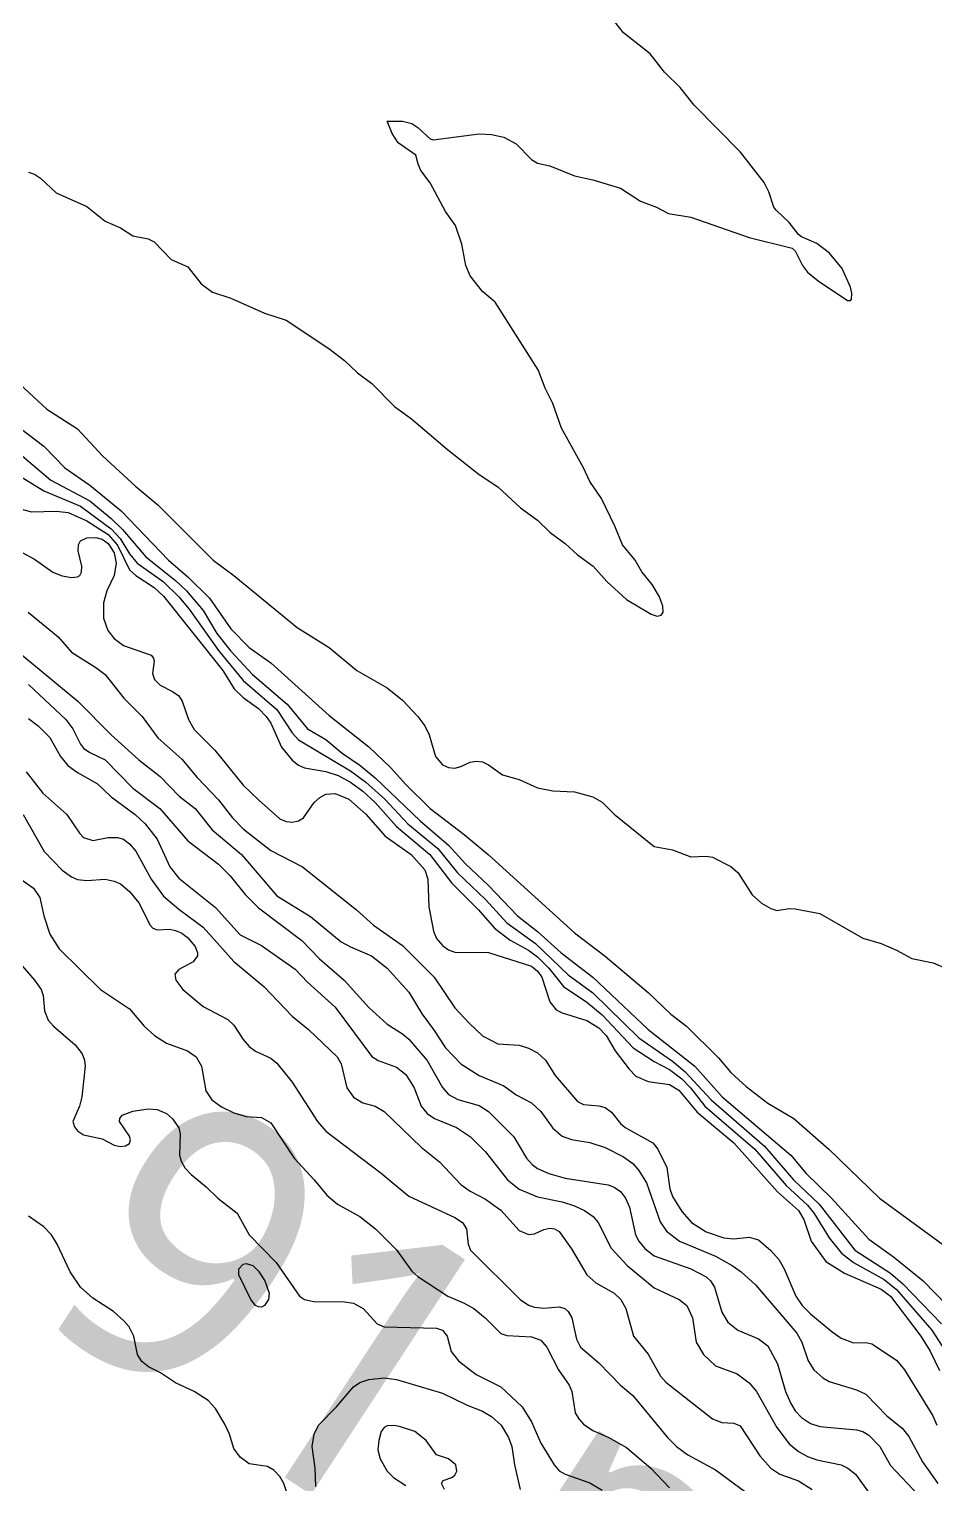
# Model space of a CAD drawing. Extents: x 474277 to 475042, y 254928 to 255625.
# Drawn here: x 474534.89 to 474557.56, y 255161.73 to 255198.12 of the extents above; entities that cross this region are included whole.
import ezdxf

# ---------------------------------------------------------------- set-up
doc = ezdxf.new("R2010")
doc.units = 0
doc.header["$MEASUREMENT"] = 0
doc.layers.add('BaseMapV2_DTM_export_MonNov09090547073261 — entities', color=1, linetype='CONTINUOUS')
doc.styles.get("Standard").update_dxf_attribs({"font": 'romans.shx'})

msp = doc.modelspace()

# ---------------------------------------------------------------- linework, layer by layer
at = {"layer": 'BaseMapV2_DTM_export_MonNov09090547073261 — entities', "color": 15, "linetype": 'Continuous', "true_color": 0xb7484b}
for points in [[(474534.876, 255194.54, 87.25), (474535.029, 255194.492, 87.25), (474535.182, 255194.392, 87.25), (474535.566, 255194.024, 87.25), (474536.333, 255193.681, 87.25), (474536.793, 255193.318, 87.25), (474537.176, 255193.154, 87.25), (474537.483, 255192.95, 87.25), (474537.866, 255192.874, 87.25), (474538.019, 255192.802, 87.25), (474538.447, 255192.362, 87.25), (474538.863, 255192.174, 87.25), (474539.197, 255191.748, 87.25), (474539.476, 255191.539, 87.25), (474539.936, 255191.395, 87.25), (474540.78, 255191.014, 87.25), (474541.316, 255190.844, 87.25), (474542.388, 255190.138, 87.25), (474542.78, 255189.831, 87.25), (474543.105, 255189.525, 87.25), (474543.463, 255189.257, 87.25), (474544.023, 255188.681, 87.25), (474544.45, 255188.374, 87.25), (474545.355, 255187.608, 87.25), (474546.147, 255186.984, 87.25), (474546.607, 255186.677, 87.25), (474547.178, 255186.151, 87.25), (474547.601, 255185.844, 87.25), (474547.921, 255185.537, 87.25), (474548.294, 255185.263, 87.25), (474548.601, 255184.975, 87.25), (474548.989, 255184.694, 87.25), (474549.333, 255184.311, 87.25), (474549.828, 255183.864, 87.25), (474550.441, 255183.494, 87.25), (474550.594, 255183.445, 87.25), (474550.69, 255183.467, 87.25), (474550.74, 255183.544, 87.25), (474550.731, 255183.697, 87.25), (474550.654, 255183.927, 87.25), (474550.47, 255184.234, 87.25), (474550.211, 255184.555, 87.25), (474550.04, 255184.847, 87.25), (474549.725, 255185.231, 87.25), (474549.537, 255185.691, 87.25), (474549.198, 255186.381, 87.25), (474548.907, 255186.812, 87.25), (474548.754, 255187.148, 87.25), (474548.2, 255188.144, 87.25), (474547.988, 255188.758, 87.25), (474547.794, 255189.141, 87.25), (474547.618, 255189.601, 87.25), (474546.541, 255191.288, 87.25), (474546.224, 255191.558, 87.25), (474545.917, 255191.951, 87.25), (474545.81, 255192.208, 87.25), (474545.71, 255192.745, 87.25), (474545.553, 255193.205, 87.25), (474545.304, 255193.562, 87.25), (474544.92, 255194.271, 87.25), (474544.686, 255194.585, 87.25), (474544.616, 255194.739, 87.25), (474544.563, 255194.969, 87.25), (474544.118, 255195.275, 87.25), (474543.969, 255195.505, 87.25), (474543.844, 255195.812, 87.25), (474544.23, 255195.814, 87.25), (474544.46, 255195.758, 87.25), (474544.614, 255195.656, 87.25), (474544.92, 255195.374, 87.25), (474544.997, 255195.347, 87.25), (474546.147, 255195.496, 87.25), (474546.454, 255195.485, 87.25), (474546.761, 255195.415, 87.25), (474547.067, 255195.246, 87.25), (474547.451, 255194.856, 87.25), (474547.604, 255194.769, 87.25), (474547.911, 255194.696, 87.25), (474548.524, 255194.453, 87.25), (474548.984, 255194.352, 87.25), (474549.674, 255194.141, 87.25), (474550.173, 255193.818, 87.25), (474550.575, 255193.665, 87.25), (474550.879, 255193.512, 87.25), (474551.438, 255193.417, 87.25), (474552.895, 255192.911, 87.25), (474553.968, 255192.64, 87.25), (474554.045, 255192.578, 87.25), (474554.224, 255192.208, 87.25), (474554.351, 255192.039, 87.25), (474554.614, 255191.825, 87.25), (474555.348, 255191.333, 87.25), (474555.425, 255191.332, 87.25), (474555.448, 255191.365, 87.25), (474555.461, 255191.518, 87.25), (474555.425, 255191.663, 87.25), (474555.216, 255192.132, 87.25), (474554.896, 255192.515, 87.25), (474554.581, 255192.755, 87.25), (474554.198, 255192.922, 87.25), (474554.121, 255192.982, 87.25), (474553.891, 255193.285, 87.25), (474553.563, 255193.588, 87.25), (474553.508, 255193.669, 87.25), (474553.384, 255194.048, 87.25), (474553.268, 255194.279, 87.25), (474552.675, 255195.045, 87.25), (474551.514, 255196.216, 87.25), (474551.167, 255196.655, 87.25), (474550.777, 255197.039, 87.25), (474550.419, 255197.499, 87.25), (474549.751, 255198.028, 87.25), (474549.291, 255198.603, 87.25)], [(474533.879, 255189.962, 87.5), (474535.336, 255188.62, 87.5), (474536.103, 255188.126, 87.5), (474536.725, 255187.454, 87.5), (474537.559, 255186.681, 87.5), (474538.11, 255186.228, 87.5), (474539.49, 255184.847, 87.5), (474540.011, 255184.464, 87.5), (474541.597, 255183.16, 87.5), (474542.39, 255182.657, 87.5), (474543.082, 255182.087, 87.5), (474543.847, 255181.65, 87.5), (474544.23, 255181.344, 87.5), (474544.612, 255180.937, 87.5), (474544.785, 255180.707, 87.5), (474544.896, 255180.477, 87.5), (474545.048, 255179.94, 87.5), (474545.227, 255179.73, 87.5), (474545.38, 255179.663, 87.5), (474545.534, 255179.642, 87.5), (474545.687, 255179.683, 87.5), (474545.917, 255179.798, 87.5), (474546.07, 255179.822, 87.5), (474546.224, 255179.802, 87.5), (474546.377, 255179.728, 87.5), (474546.723, 255179.48, 87.5), (474547.144, 255179.362, 87.5), (474547.604, 255179.152, 87.5), (474547.987, 255179.082, 87.5), (474548.524, 255179.051, 87.5), (474548.984, 255178.93, 87.5), (474549.214, 255178.795, 87.5), (474549.521, 255178.497, 87.5), (474550.518, 255177.687, 87.5), (474550.978, 255177.602, 87.5), (474551.438, 255177.432, 87.5), (474551.821, 255177.442, 87.5), (474551.974, 255177.418, 87.5), (474552.435, 255177.185, 87.5), (474552.618, 255177.026, 87.5), (474552.971, 255176.478, 87.5), (474553.201, 255176.273, 87.5), (474553.431, 255176.136, 87.5), (474553.585, 255176.09, 87.5), (474553.891, 255176.138, 87.5), (474554.045, 255176.131, 87.5), (474554.658, 255176.014, 87.5), (474555.732, 255175.396, 87.5), (474556.192, 255175.262, 87.5), (474556.575, 255175.095, 87.5), (474556.958, 255174.885, 87.5), (474557.495, 255174.776, 87.5), (474557.879, 255174.612, 87.5)], [(474534.673, 255188.144, 87.75), (474535.259, 255187.696, 87.75), (474535.784, 255187.148, 87.75), (474536.409, 255186.715, 87.75), (474537.196, 255186.074, 87.75), (474538.379, 255184.847, 87.75), (474538.863, 255184.431, 87.75), (474539.4, 255183.892, 87.75), (474539.936, 255183.124, 87.75), (474540.396, 255182.663, 87.75), (474540.933, 255182.274, 87.75), (474542.39, 255180.963, 87.75), (474543.387, 255180.175, 87.75), (474543.923, 255179.665, 87.75), (474544.307, 255179.239, 87.75), (474544.92, 255178.633, 87.75), (474545.764, 255177.99, 87.75), (474546.369, 255177.486, 87.75), (474548.524, 255175.526, 87.75), (474549.291, 255174.945, 87.75), (474550.368, 255174.036, 87.75), (474550.93, 255173.499, 87.75), (474551.323, 255173.193, 87.75), (474552.128, 255172.403, 87.75), (474552.437, 255172.042, 87.75), (474552.818, 255171.691, 87.75), (474553.355, 255171.268, 87.75), (474554.01, 255170.892, 87.75), (474554.882, 255170.126, 87.75), (474556.151, 255168.899, 87.75), (474557.821, 255167.672, 87.75)], [(474534.722, 255187.451, 88), (474535.434, 255186.841, 88), (474536.409, 255186.33, 88), (474536.946, 255185.886, 88), (474537.226, 255185.614, 88), (474537.808, 255184.924, 88), (474538.556, 255184.334, 88), (474538.831, 255184.081, 88), (474539.246, 255183.584, 88), (474539.587, 255183.007, 88), (474539.936, 255182.57, 88), (474540.473, 255181.984, 88), (474541.345, 255181.244, 88), (474541.853, 255180.632, 88), (474542.313, 255180.362, 88), (474542.721, 255180.017, 88), (474543.157, 255179.718, 88), (474543.547, 255179.403, 88), (474544.669, 255178.33, 88), (474545.38, 255177.72, 88), (474545.799, 255177.256, 88), (474546.377, 255176.715, 88), (474547.098, 255175.953, 88), (474547.604, 255175.559, 88), (474548.195, 255175.033, 88), (474548.986, 255174.419, 88), (474550.366, 255173.116, 88), (474551.535, 255172.196, 88), (474552.218, 255171.429, 88), (474553.936, 255169.972, 88), (474554.318, 255169.512, 88), (474554.949, 255168.899, 88), (474555.885, 255167.87, 88), (474556.498, 255167.427, 88), (474557.24, 255166.828, 88), (474557.839, 255166.215, 88)], [(474534.59, 255186.994, 88.25), (474535.259, 255186.573, 88.25), (474536.179, 255186.194, 88.25), (474536.946, 255185.63, 88.25), (474537.167, 255185.384, 88.25), (474537.406, 255185.002, 88.25), (474537.598, 255184.771, 88.25), (474538.24, 255184.311, 88.25), (474538.637, 255183.927, 88.25), (474538.89, 255183.621, 88.25), (474539.63, 255182.584, 88.25), (474540.243, 255181.84, 88.25), (474541.086, 255181.114, 88.25), (474541.47, 255180.53, 88.25), (474541.623, 255180.354, 88.25), (474542.927, 255179.575, 88.25), (474543.31, 255179.299, 88.25), (474543.788, 255178.867, 88.25), (474544.36, 255178.253, 88.25), (474545.108, 255177.64, 88.25), (474545.601, 255177.026, 88.25), (474546.3, 255176.36, 88.25), (474546.837, 255175.775, 88.25), (474547.55, 255175.263, 88.25), (474548.371, 255174.477, 88.25), (474548.984, 255174.026, 88.25), (474550.134, 255172.908, 88.25), (474550.978, 255172.322, 88.25), (474551.284, 255172.063, 88.25), (474551.941, 255171.352, 88.25), (474553.278, 255170.193, 88.25), (474554.001, 255169.359, 88.25), (474554.641, 255168.745, 88.25), (474555.533, 255167.595, 88.25), (474556.422, 255167.025, 88.25), (474556.731, 255166.752, 88.25), (474557.699, 255165.755, 88.25)], [(474534.416, 255186.197, 88.5), (474534.952, 255186.051, 88.5), (474535.566, 255186.069, 88.5), (474535.872, 255186.033, 88.5), (474536.333, 255185.826, 88.5), (474536.869, 255185.483, 88.5), (474537.099, 255185.216, 88.5), (474537.406, 255184.599, 88.5), (474537.559, 255184.463, 88.5), (474538.018, 255184.157, 88.5), (474538.249, 255183.945, 88.5), (474539.734, 255182.087, 88.5), (474540.018, 255181.627, 88.5), (474540.243, 255181.411, 88.5), (474540.626, 255181.132, 88.5), (474540.82, 255180.937, 88.5), (474540.933, 255180.768, 88.5), (474541.198, 255180.17, 88.5), (474541.47, 255179.844, 88.5), (474541.623, 255179.722, 88.5), (474541.777, 255179.657, 88.5), (474542.313, 255179.565, 88.5), (474542.62, 255179.465, 88.5), (474542.927, 255179.299, 88.5), (474543.233, 255179.074, 88.5), (474543.546, 255178.79, 88.5), (474544.077, 255178.185, 88.5), (474544.911, 255177.486, 88.5), (474545.457, 255176.768, 88.5), (474546.125, 255176.106, 88.5), (474546.53, 255175.644, 88.5), (474546.914, 255175.344, 88.5), (474547.374, 255175.093, 88.5), (474547.604, 255174.928, 88.5), (474547.883, 255174.649, 88.5), (474548.248, 255174.189, 88.5), (474548.831, 255173.798, 88.5), (474549.214, 255173.479, 88.5), (474549.995, 255172.656, 88.5), (474550.518, 255172.312, 88.5), (474550.901, 255172.113, 88.5), (474551.208, 255171.882, 88.5), (474551.424, 255171.659, 88.5), (474551.786, 255171.199, 88.5), (474553.034, 255170.126, 88.5), (474553.815, 255169.21, 88.5), (474554.351, 255168.725, 88.5), (474554.513, 255168.515, 88.5), (474554.891, 255167.902, 88.5), (474555.2, 255167.519, 88.5), (474555.502, 255167.288, 88.5), (474556.268, 255166.865, 88.5), (474556.575, 255166.612, 88.5), (474557.456, 255165.602, 88.5), (474558.053, 255164.681, 88.5)], [(474534.722, 255185.037, 88.75), (474535.029, 255184.867, 88.75), (474535.489, 255184.541, 88.75), (474535.719, 255184.455, 88.75), (474535.949, 255184.413, 88.75), (474536.103, 255184.43, 88.75), (474536.161, 255184.464, 88.75), (474536.205, 255184.541, 88.75), (474536.208, 255184.694, 88.75), (474536.116, 255185.077, 88.75), (474536.127, 255185.231, 88.75), (474536.179, 255185.326, 88.75), (474536.333, 255185.403, 88.75), (474536.563, 255185.408, 88.75), (474536.716, 255185.365, 88.75), (474536.869, 255185.258, 88.75), (474537.023, 255185.029, 88.75), (474537.067, 255184.771, 88.75), (474537.023, 255184.457, 88.75), (474536.839, 255184.081, 88.75), (474536.755, 255183.774, 88.75), (474536.749, 255183.39, 88.75), (474536.865, 255183.084, 88.75), (474537.023, 255182.882, 88.75), (474537.253, 255182.71, 88.75), (474537.943, 255182.466, 88.75), (474538.005, 255182.394, 88.75), (474538.022, 255182.317, 88.75), (474537.981, 255182.01, 88.75), (474538.026, 255181.857, 88.75), (474538.173, 255181.72, 88.75), (474538.479, 255181.564, 88.75), (474538.633, 255181.449, 88.75), (474538.718, 255181.32, 88.75), (474538.878, 255180.86, 88.75), (474539.016, 255180.612, 88.75), (474539.532, 255180.093, 88.75), (474540.243, 255179.22, 88.75), (474540.626, 255178.85, 88.75), (474541.163, 255178.377, 88.75), (474541.316, 255178.312, 88.75), (474541.47, 255178.299, 88.75), (474541.623, 255178.327, 88.75), (474541.752, 255178.407, 88.75), (474542.017, 255178.79, 88.75), (474542.16, 255178.913, 88.75), (474542.313, 255178.994, 88.75), (474542.543, 255179.012, 88.75), (474542.888, 255178.867, 88.75), (474543.31, 255178.498, 88.75), (474543.793, 255177.946, 88.75), (474544.444, 255177.486, 88.75), (474544.781, 255177.103, 88.75), (474544.861, 255176.873, 88.75), (474544.883, 255176.183, 88.75), (474545.004, 255175.57, 88.75), (474545.074, 255175.386, 88.75), (474545.227, 255175.214, 88.75), (474545.38, 255175.105, 88.75), (474545.534, 255175.047, 88.75), (474546.377, 255175.034, 88.75), (474547.451, 255174.692, 88.75), (474547.604, 255174.573, 88.75), (474547.709, 255174.419, 88.75), (474547.913, 255173.806, 88.75), (474548.064, 255173.604, 88.75), (474548.217, 255173.526, 88.75), (474548.831, 255173.34, 88.75), (474549.137, 255173.157, 88.75), (474549.316, 255172.963, 88.75), (474549.543, 255172.579, 88.75), (474549.889, 255172.119, 88.75), (474550.058, 255171.947, 88.75), (474550.364, 255171.811, 88.75), (474550.901, 255171.735, 88.75), (474551.131, 255171.6, 88.75), (474551.596, 255171.046, 88.75), (474552.51, 255170.279, 88.75), (474553.598, 255169.052, 88.75), (474554.122, 255168.592, 88.75), (474554.255, 255168.362, 88.75), (474554.44, 255167.825, 88.75), (474554.812, 255167.317, 88.75), (474555.272, 255167.02, 88.75), (474556.192, 255166.626, 88.75), (474556.426, 255166.445, 88.75), (474557.183, 255165.448, 88.75), (474557.418, 255165.071, 88.75), (474557.649, 255164.587, 88.75)], [(474534.866, 255183.544, 89), (474535.619, 255182.93, 89), (474535.95, 255182.547, 89), (474536.563, 255182.164, 89), (474536.793, 255181.987, 89), (474537.263, 255181.397, 89), (474537.723, 255180.937, 89), (474538.113, 255180.4, 89), (474538.71, 255179.866, 89), (474539.093, 255179.414, 89), (474539.63, 255178.855, 89), (474539.977, 255178.407, 89), (474540.243, 255178.13, 89), (474540.933, 255177.589, 89), (474541.726, 255177.18, 89), (474543.08, 255176.103, 89), (474543.504, 255175.723, 89), (474544.23, 255175.213, 89), (474545.018, 255174.419, 89), (474545.534, 255173.658, 89), (474545.889, 255173.269, 89), (474546.224, 255172.957, 89), (474546.607, 255172.753, 89), (474547.144, 255172.722, 89), (474547.374, 255172.647, 89), (474547.604, 255172.527, 89), (474547.799, 255172.349, 89), (474548.042, 255171.966, 89), (474548.601, 255171.313, 89), (474548.754, 255171.242, 89), (474549.137, 255171.204, 89), (474549.291, 255171.16, 89), (474549.451, 255171.046, 89), (474549.674, 255170.766, 89), (474549.793, 255170.662, 89), (474550.484, 255170.279, 89), (474550.607, 255170.126, 89), (474550.83, 255169.665, 89), (474550.911, 255169.129, 89), (474550.978, 255168.942, 89), (474551.208, 255168.568, 89), (474551.448, 255168.285, 89), (474551.821, 255168.052, 89), (474552.256, 255167.902, 89), (474552.511, 255167.877, 89), (474552.895, 255167.925, 89), (474553.125, 255167.855, 89), (474553.431, 255167.593, 89), (474553.634, 255167.365, 89), (474553.763, 255167.135, 89), (474554.055, 255166.445, 89), (474554.219, 255166.215, 89), (474554.428, 255166.003, 89), (474554.965, 255165.553, 89), (474555.195, 255165.399, 89), (474555.502, 255165.282, 89), (474555.808, 255165.288, 89), (474555.962, 255165.259, 89), (474556.575, 255164.85, 89), (474556.778, 255164.605, 89), (474557.484, 255163.455, 89), (474557.58, 255163.225, 89)], [(474534.569, 255182.59, 89.25), (474536.112, 255181.32, 89.25), (474536.948, 255180.477, 89.25), (474537.636, 255179.857, 89.25), (474538.173, 255179.433, 89.25), (474538.642, 255178.943, 89.25), (474539.046, 255178.637, 89.25), (474539.468, 255178.1, 89.25), (474540.198, 255177.486, 89.25), (474541.086, 255176.455, 89.25), (474541.93, 255175.934, 89.25), (474542.697, 255175.308, 89.25), (474542.927, 255175.177, 89.25), (474543.454, 255174.956, 89.25), (474543.847, 255174.649, 89.25), (474544.384, 255174.048, 89.25), (474544.718, 255173.499, 89.25), (474545.005, 255173.116, 89.25), (474545.298, 255172.656, 89.25), (474545.687, 255172.254, 89.25), (474546.147, 255171.963, 89.25), (474546.761, 255171.701, 89.25), (474547.067, 255171.476, 89.25), (474547.451, 255171.28, 89.25), (474547.681, 255171.062, 89.25), (474547.987, 255170.65, 89.25), (474548.217, 255170.449, 89.25), (474548.447, 255170.36, 89.25), (474548.907, 255170.29, 89.25), (474549.291, 255170.167, 89.25), (474549.751, 255169.933, 89.25), (474549.981, 255169.76, 89.25), (474550.138, 255169.589, 89.25), (474550.323, 255169.282, 89.25), (474550.671, 255168.303, 89.25), (474550.824, 255168.069, 89.25), (474551.149, 255167.825, 89.25), (474552.051, 255167.45, 89.25), (474552.463, 255167.212, 89.25), (474552.692, 255167.058, 89.25), (474553.048, 255166.731, 89.25), (474554.082, 255165.525, 89.25), (474554.205, 255165.295, 89.25), (474554.364, 255164.835, 89.25), (474554.511, 255164.605, 89.25), (474554.735, 255164.406, 89.25), (474554.888, 255164.318, 89.25), (474555.578, 255164.107, 89.25), (474555.808, 255163.995, 89.25), (474556.336, 255163.455, 89.25), (474556.719, 255163.148, 89.25), (474556.882, 255162.937, 89.25), (474557.228, 255162.305, 89.25), (474557.609, 255161.768, 89.25)], [(474534.876, 255181.739, 89.5), (474535.814, 255180.86, 89.5), (474535.987, 255180.63, 89.5), (474536.177, 255180.247, 89.5), (474536.256, 255180.146, 89.5), (474536.409, 255180.037, 89.5), (474536.793, 255179.856, 89.5), (474537.483, 255179.149, 89.5), (474538.16, 255178.637, 89.5), (474538.863, 255177.825, 89.5), (474539.63, 255177.244, 89.5), (474539.916, 255176.95, 89.5), (474540.29, 255176.49, 89.5), (474540.626, 255176.155, 89.5), (474541.713, 255175.339, 89.5), (474542.153, 255174.879, 89.5), (474542.767, 255174.343, 89.5), (474543.387, 255173.661, 89.5), (474543.847, 255173.245, 89.5), (474544.23, 255173.005, 89.5), (474544.384, 255172.872, 89.5), (474544.844, 255172.338, 89.5), (474545.227, 255171.66, 89.5), (474545.38, 255171.486, 89.5), (474545.61, 255171.367, 89.5), (474546.147, 255171.214, 89.5), (474546.377, 255171.061, 89.5), (474547.011, 255170.432, 89.5), (474547.33, 255169.895, 89.5), (474547.466, 255169.742, 89.5), (474547.604, 255169.64, 89.5), (474547.888, 255169.512, 89.5), (474548.294, 255169.393, 89.5), (474549.367, 255169.231, 89.5), (474549.521, 255169.169, 89.5), (474549.674, 255169.063, 89.5), (474549.801, 255168.899, 89.5), (474549.901, 255168.669, 89.5), (474550.047, 255167.979, 89.5), (474550.13, 255167.825, 89.5), (474550.288, 255167.636, 89.5), (474550.518, 255167.458, 89.5), (474551.438, 255167.129, 89.5), (474551.821, 255166.929, 89.5), (474551.927, 255166.828, 89.5), (474552.022, 255166.675, 89.5), (474552.205, 255166.052, 89.5), (474552.358, 255165.797, 89.5), (474552.609, 255165.602, 89.5), (474553.125, 255165.383, 89.5), (474553.355, 255165.209, 89.5), (474553.603, 255164.758, 89.5), (474553.803, 255164.068, 89.5), (474553.931, 255163.761, 89.5), (474554.045, 255163.579, 89.5), (474554.198, 255163.417, 89.5), (474554.428, 255163.267, 89.5), (474554.658, 255163.191, 89.5), (474555.578, 255163.105, 89.5), (474555.732, 255163.062, 89.5), (474555.885, 255162.976, 89.5), (474556.156, 255162.688, 89.5), (474556.422, 255162.219, 89.5), (474557.265, 255161.321, 89.5)], [(474534.876, 255180.886, 89.75), (474535.123, 255180.707, 89.75), (474535.412, 255180.414, 89.75), (474535.681, 255179.94, 89.75), (474535.864, 255179.71, 89.75), (474536.103, 255179.535, 89.75), (474536.599, 255179.25, 89.75), (474536.946, 255178.932, 89.75), (474537.547, 255178.483, 89.75), (474537.791, 255178.253, 89.75), (474538.091, 255177.87, 89.75), (474538.407, 255177.18, 89.75), (474538.633, 255176.899, 89.75), (474539.553, 255176.165, 89.75), (474540.166, 255175.475, 89.75), (474540.703, 255175.209, 89.75), (474541.547, 255174.617, 89.75), (474541.853, 255174.3, 89.75), (474542.543, 255173.674, 89.75), (474543.463, 255172.442, 89.75), (474543.617, 255172.338, 89.75), (474544.077, 255172.168, 89.75), (474544.307, 255171.989, 89.75), (474544.521, 255171.659, 89.75), (474544.695, 255171.199, 89.75), (474544.844, 255171.013, 89.75), (474545.026, 255170.892, 89.75), (474545.575, 255170.662, 89.75), (474545.925, 255170.432, 89.75), (474546.3, 255170.058, 89.75), (474546.852, 255169.359, 89.75), (474547.144, 255169.121, 89.75), (474547.604, 255168.932, 89.75), (474548.217, 255168.804, 89.75), (474548.524, 255168.702, 89.75), (474548.776, 255168.592, 89.75), (474548.994, 255168.439, 89.75), (474549.118, 255168.285, 89.75), (474549.444, 255167.645, 89.75), (474549.842, 255167.212, 89.75), (474550.518, 255166.659, 89.75), (474551.139, 255166.368, 89.75), (474551.331, 255166.215, 89.75), (474551.474, 255165.908, 89.75), (474551.57, 255165.295, 89.75), (474551.754, 255164.988, 89.75), (474552.051, 255164.703, 89.75), (474552.588, 255164.505, 89.75), (474552.895, 255164.28, 89.75), (474553.074, 255164.068, 89.75), (474553.585, 255163.162, 89.75), (474553.891, 255162.754, 89.75), (474554.121, 255162.565, 89.75), (474554.351, 255162.439, 89.75), (474554.581, 255162.358, 89.75), (474555.195, 255162.232, 89.75), (474555.361, 255162.151, 89.75), (474555.547, 255161.998, 89.75), (474555.943, 255161.461, 89.75)], [(474534.821, 255179.557, 90), (474535.233, 255179.02, 90), (474535.837, 255178.483, 90), (474536.149, 255178.023, 90), (474536.256, 255177.912, 90), (474536.486, 255177.838, 90), (474536.869, 255177.913, 90), (474537.099, 255177.916, 90), (474537.253, 255177.869, 90), (474537.406, 255177.755, 90), (474537.559, 255177.568, 90), (474537.941, 255176.873, 90), (474538.249, 255176.446, 90), (474538.633, 255176.121, 90), (474539.246, 255175.673, 90), (474540.013, 255174.812, 90), (474540.757, 255174.189, 90), (474541.47, 255173.446, 90), (474541.877, 255173.116, 90), (474542.59, 255172.426, 90), (474542.697, 255172.257, 90), (474542.832, 255171.659, 90), (474543.003, 255171.419, 90), (474543.233, 255171.284, 90), (474543.545, 255171.199, 90), (474543.77, 255171.06, 90), (474544.69, 255170.168, 90), (474545.15, 255169.804, 90), (474545.687, 255169.24, 90), (474545.917, 255169.07, 90), (474546.3, 255168.874, 90), (474546.684, 255168.596, 90), (474547.144, 255168.091, 90), (474547.374, 255167.992, 90), (474547.527, 255168.006, 90), (474547.757, 255168.114, 90), (474547.911, 255168.148, 90), (474548.023, 255168.132, 90), (474548.141, 255168.064, 90), (474548.447, 255167.629, 90), (474548.832, 255166.982, 90), (474549.061, 255166.783, 90), (474549.521, 255166.526, 90), (474549.685, 255166.368, 90), (474549.805, 255166.138, 90), (474550.003, 255165.448, 90), (474550.364, 255165, 90), (474550.675, 255164.451, 90), (474550.806, 255164.298, 90), (474551.974, 255163.381, 90), (474552.205, 255163.294, 90), (474552.511, 255163.276, 90), (474552.665, 255163.207, 90), (474553.156, 255162.458, 90), (474553.431, 255162.15, 90), (474553.661, 255161.998, 90), (474554.121, 255161.83, 90), (474554.469, 255161.614, 90)], [(474534.743, 255178.483, 90.25), (474535.273, 255177.563, 90.25), (474535.719, 255177.095, 90.25), (474535.949, 255176.928, 90.25), (474536.103, 255176.863, 90.25), (474536.333, 255176.836, 90.25), (474536.793, 255176.872, 90.25), (474537.023, 255176.823, 90.25), (474537.176, 255176.754, 90.25), (474537.406, 255176.566, 90.25), (474537.636, 255176.276, 90.25), (474537.915, 255175.723, 90.25), (474537.989, 255175.646, 90.25), (474538.096, 255175.6, 90.25), (474538.403, 255175.618, 90.25), (474538.556, 255175.59, 90.25), (474538.71, 255175.523, 90.25), (474538.853, 255175.416, 90.25), (474539.045, 255175.186, 90.25), (474539.106, 255175.033, 90.25), (474539.104, 255174.956, 90.25), (474538.99, 255174.803, 90.25), (474538.633, 255174.616, 90.25), (474538.534, 255174.496, 90.25), (474538.557, 255174.343, 90.25), (474538.734, 255174.113, 90.25), (474539.246, 255173.688, 90.25), (474539.86, 255173.367, 90.25), (474540.013, 255173.218, 90.25), (474540.243, 255172.866, 90.25), (474540.396, 255172.686, 90.25), (474540.55, 255172.571, 90.25), (474540.933, 255172.399, 90.25), (474541.086, 255172.269, 90.25), (474541.47, 255171.799, 90.25), (474542.104, 255170.816, 90.25), (474542.313, 255170.572, 90.25), (474543.693, 255169.524, 90.25), (474544.384, 255168.949, 90.25), (474545.534, 255168.413, 90.25), (474545.73, 255168.285, 90.25), (474545.825, 255168.132, 90.25), (474545.869, 255167.749, 90.25), (474545.928, 255167.595, 90.25), (474547.166, 255166.368, 90.25), (474547.374, 255166.225, 90.25), (474547.527, 255166.169, 90.25), (474547.757, 255166.145, 90.25), (474548.141, 255166.183, 90.25), (474548.288, 255166.138, 90.25), (474548.371, 255166.068, 90.25), (474548.458, 255165.908, 90.25), (474548.573, 255165.372, 90.25), (474548.677, 255165.173, 90.25), (474549.137, 255164.778, 90.25), (474549.677, 255164.221, 90.25), (474549.981, 255163.963, 90.25), (474550.852, 255162.918, 90.25), (474551.079, 255162.688, 90.25), (474551.361, 255162.481, 90.25), (474552.051, 255162.106, 90.25), (474553.125, 255161.317, 90.25)], [(474534.569, 255176.956, 90.5), (474535.007, 255176.643, 90.5), (474535.161, 255176.413, 90.5), (474535.261, 255175.953, 90.5), (474535.414, 255175.493, 90.5), (474535.642, 255175.128, 90.5), (474536.675, 255174.113, 90.5), (474537.406, 255173.633, 90.5), (474537.77, 255173.193, 90.5), (474538.024, 255172.963, 90.5), (474538.326, 255172.769, 90.5), (474538.852, 255172.579, 90.5), (474539.065, 255172.426, 90.5), (474539.201, 255172.196, 90.5), (474539.308, 255171.582, 90.5), (474539.463, 255171.352, 90.5), (474539.706, 255171.179, 90.5), (474540.013, 255171.032, 90.5), (474540.32, 255170.939, 90.5), (474540.703, 255170.91, 90.5), (474540.933, 255170.781, 90.5), (474541.522, 255169.895, 90.5), (474542.02, 255169.359, 90.5), (474542.332, 255168.975, 90.5), (474542.603, 255168.745, 90.5), (474543.157, 255168.435, 90.5), (474543.549, 255168.132, 90.5), (474544.077, 255167.603, 90.5), (474544.46, 255167.076, 90.5), (474544.614, 255166.936, 90.5), (474545.363, 255166.445, 90.5), (474545.764, 255166.277, 90.5), (474546.008, 255166.138, 90.5), (474546.29, 255165.908, 90.5), (474546.684, 255165.513, 90.5), (474546.837, 255165.466, 90.5), (474547.451, 255165.434, 90.5), (474547.681, 255165.344, 90.5), (474547.834, 255165.173, 90.5), (474548.127, 255164.605, 90.5), (474548.396, 255164.221, 90.5), (474548.457, 255164.068, 90.5), (474548.546, 255163.531, 90.5), (474548.632, 255163.378, 90.5), (474548.754, 255163.248, 90.5), (474548.984, 255163.092, 90.5), (474549.367, 255162.923, 90.5), (474549.828, 255162.663, 90.5), (474550.434, 255162.151, 90.5), (474550.901, 255161.661, 90.5)], [(474534.262, 255175.239, 90.75), (474535.03, 255174.343, 90.75), (474535.195, 255174.113, 90.75), (474535.246, 255173.959, 90.75), (474535.277, 255173.576, 90.75), (474535.369, 255173.346, 90.75), (474535.506, 255173.193, 90.75), (474536.046, 255172.733, 90.75), (474536.221, 255172.502, 90.75), (474536.276, 255172.349, 90.75), (474536.292, 255172.196, 90.75), (474536.214, 255171.429, 90.75), (474536.154, 255171.199, 90.75), (474535.982, 255170.816, 90.75), (474536.026, 255170.677, 90.75), (474536.103, 255170.584, 90.75), (474536.256, 255170.48, 90.75), (474536.716, 255170.384, 90.75), (474537.023, 255170.224, 90.75), (474537.176, 255170.192, 90.75), (474537.302, 255170.202, 90.75), (474537.406, 255170.266, 90.75), (474537.431, 255170.356, 90.75), (474537.406, 255170.446, 90.75), (474537.15, 255170.816, 90.75), (474537.158, 255170.892, 90.75), (474537.218, 255170.969, 90.75), (474537.483, 255171.075, 90.75), (474537.866, 255171.13, 90.75), (474538.096, 255171.11, 90.75), (474538.326, 255171.011, 90.75), (474538.479, 255170.881, 90.75), (474538.633, 255170.654, 90.75), (474538.668, 255170.509, 90.75), (474538.652, 255169.972, 90.75), (474538.696, 255169.819, 90.75), (474538.786, 255169.658, 90.75), (474538.94, 255169.488, 90.75), (474539.323, 255169.184, 90.75), (474539.61, 255168.899, 90.75), (474540.09, 255168.519, 90.75), (474540.391, 255167.979, 90.75), (474541.072, 255167.288, 90.75), (474541.648, 255166.445, 90.75), (474541.777, 255166.368, 90.75), (474542.007, 255166.317, 90.75), (474542.773, 255166.309, 90.75), (474543.003, 255166.271, 90.75), (474543.241, 255166.138, 90.75), (474543.593, 255165.755, 90.75), (474543.77, 255165.678, 90.75), (474545.074, 255165.649, 90.75), (474545.229, 255165.602, 90.75), (474545.345, 255165.448, 90.75), (474545.444, 255165.065, 90.75), (474545.626, 255164.835, 90.75), (474546.07, 255164.489, 90.75), (474546.684, 255164.18, 90.75), (474547.221, 255163.68, 90.75), (474547.451, 255163.311, 90.75), (474547.681, 255162.773, 90.75), (474548.014, 255162.228, 90.75), (474548.141, 255162.085, 90.75), (474548.294, 255162.001, 90.75), (474548.907, 255161.782, 90.75), (474549.214, 255161.596, 90.75)], [(474541.41, 255161.308, 90.75), (474541.259, 255161.768, 90.75), (474541.163, 255161.938, 90.75), (474541.01, 255162.096, 90.75), (474540.856, 255162.191, 90.75), (474540.396, 255162.259, 90.75), (474540.166, 255162.426, 90.75), (474540.013, 255162.644, 90.75), (474539.906, 255162.995, 90.75), (474539.783, 255163.25, 90.75), (474539.553, 255163.636, 90.75), (474539.372, 255163.838, 90.75), (474539.016, 255164.062, 90.75), (474538.556, 255164.278, 90.75), (474538.177, 255164.528, 90.75), (474537.874, 255164.681, 90.75), (474537.713, 255164.819, 90.75), (474537.605, 255164.988, 90.75), (474537.512, 255165.448, 90.75), (474537.395, 255165.678, 90.75), (474537.265, 255165.832, 90.75), (474536.999, 255166.062, 90.75), (474536.486, 255166.401, 90.75), (474536.18, 255166.675, 90.75), (474535.923, 255167.058, 90.75), (474535.595, 255167.749, 90.75), (474535.455, 255167.979, 90.75), (474535.259, 255168.183, 90.75), (474534.876, 255168.446, 90.75)], [(474540.781, 255166.215, 91), (474540.703, 255166.176, 91), (474540.626, 255166.178, 91), (474540.55, 255166.217, 91), (474540.436, 255166.368, 91), (474540.133, 255166.982, 91), (474540.135, 255167.135, 91), (474540.243, 255167.249, 91), (474540.32, 255167.265, 91), (474540.484, 255167.212, 91), (474540.626, 255167.075, 91), (474540.783, 255166.828, 91), (474540.892, 255166.522, 91), (474540.876, 255166.368, 91), (474540.781, 255166.215, 91)], [(474542.06, 255161.691, 91), (474542.046, 255162.151, 91), (474541.966, 255162.688, 91), (474542.019, 255162.995, 91), (474542.128, 255163.225, 91), (474542.577, 255163.685, 91), (474543.003, 255164.184, 91), (474543.157, 255164.287, 91), (474543.387, 255164.362, 91), (474543.77, 255164.403, 91), (474544.077, 255164.365, 91), (474545.227, 255164.024, 91), (474545.84, 255163.724, 91), (474546.224, 255163.574, 91), (474546.454, 255163.44, 91), (474546.692, 255163.225, 91), (474546.88, 255162.918, 91), (474546.958, 255162.688, 91), (474547.025, 255162.228, 91), (474547.168, 255161.614, 91)], [(474545.275, 255161.614, 91), (474545.202, 255161.768, 91), (474545.244, 255161.844, 91), (474545.457, 255161.913, 91), (474545.534, 255161.97, 91), (474545.586, 255162.075, 91), (474545.556, 255162.228, 91), (474545.38, 255162.382, 91), (474545.074, 255162.486, 91), (474544.817, 255162.841, 91), (474544.537, 255163.063, 91), (474544.154, 255163.194, 91), (474544, 255163.219, 91), (474543.847, 255163.205, 91), (474543.77, 255163.165, 91), (474543.693, 255163.069, 91), (474543.632, 255162.841, 91), (474543.609, 255162.611, 91), (474543.669, 255162.381, 91), (474543.847, 255162.075, 91), (474544, 255161.912, 91), (474544.307, 255161.719, 91)]]:
    msp.add_polyline3d(points, dxfattribs=at)

# ---------------------------------------------------------------- texts
at = {"layer": 'BaseMapV2_DTM_export_MonNov09090547073261 — entities', "color": 250, "true_color": 0x323232, "insert": (474534.793, 255166.05), "char_height": 0.2, "width": 17.61571, "attachment_point": 7, "rotation": 326.7943}
msp.add_mtext('\\fOpen Sans|i0|b0;\\H7.02279;91\\~m', dxfattribs=at)

doc.saveas('drawing.dxf')
